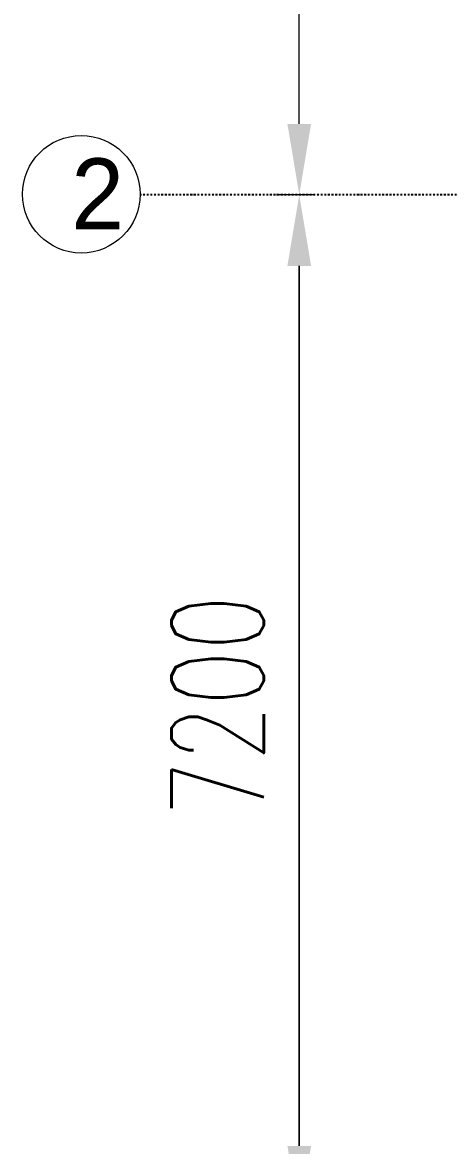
# Model space of a CAD drawing. Header units: metres. Extents: x 85953 to 212055, y -1481497 to -1363692.
# Drawn here: x 94522 to 97527, y -1381635 to -1373723 of the extents above; entities that cross this region are included whole.
import ezdxf

# ---------------------------------------------------------------- set-up
doc = ezdxf.new("R2010")
doc.units = ezdxf.units.M
doc.linetypes.add('DASHDOT', pattern=[25.4, 12.7, -6.35, 0, -6.35])
doc.layers.get('Defpoints').update_dxf_attribs({"lineweight": 0})
doc.layers.add('axes', color=8, linetype='Continuous')
for name, color, linetype, lineweight in [('AxisBalloons_2', 8, 'Continuous', 0), ('Dims', 8, 'Continuous', 0), ('TEXT', 8, 'Continuous', 0)]:
    doc.layers.add(name, color=color, linetype=linetype, lineweight=lineweight)
doc.styles.add('DIMENSION', font='romans.shx', dxfattribs={"width": 0.7})
doc.styles.get("Standard").update_dxf_attribs({"font": 'GOTHIC.TTF'})
doc.dimstyles.new('D500', dxfattribs={"dimtxt": 650, "dimasz": 500, "dimexe": 150, "dimexo": 100, "dimgap": 250, "dimtad": 1, "dimdec": 0, "dimtxsty": 'DIMENSION', "dimcen": 100, "dimdle": 150, "dimclrd": 250, "dimclre": 250, "dimclrt": 7, "dimadec": 0, "dimazin": 0, "dimtfac": 1, "dimtdec": 0, "dimtmove": 0, "dimatfit": 3, "dimfxl": 1, "dimlwd": 5, "dimlwe": 5, "dimarcsym": 0})

# ---------------------------------------------------------------- blocks, each defined once
blk = doc.blocks.new('*D46')
at = {"layer": 'Defpoints', "color": 0, "transparency": 16777216}
for p in [(96669.43365325566, -1374937.689813331, -2.361869817552492), (96469.43365326218, -1382137.689813331, -2.361869817552492), (96469.43365325514, -1382137.689813331)]:
    blk.add_point(p, dxfattribs=at)
at = {"layer": 'Dims', "color": 250, "linetype": 'Continuous', "lineweight": 5, "transparency": 16777216}
for p, q in [((96569.43365325566, -1374937.689813331), (96319.43365325514, -1374937.689813331)), ((96469.43365325514, -1375437.689813331), (96469.43365325514, -1381637.689813331)), ((96369.43365326218, -1382137.689813331), (96319.43365325514, -1382137.689813331))]:
    blk.add_line(p, q, dxfattribs=at)
at = {"layer": 'Dims', "color": 250, "transparency": 16777216}
for points in [[(96386.10031992181, -1375437.689813331), (96552.76698658847, -1375437.689813331), (96469.43365325514, -1374937.689813331)], [(96386.10031992181, -1381637.689813331), (96552.76698658847, -1381637.689813331), (96469.43365325514, -1382137.689813331)]]:
    blk.add_solid(points, dxfattribs=at)
at = {"layer": 'Dims', "color": 7, "lineweight": 0, "transparency": 16777216, "insert": (95894.43365325473, -1378537.689813331), "char_height": 650, "attachment_point": 5, "rotation": 90, "style": 'DIMENSION'}
blk.add_mtext('7200', dxfattribs=at)
blk = doc.blocks.new('*D47')
at = {"layer": 'Defpoints', "color": 0, "transparency": 16777216}
for p in [(96469.43365325542, -1374937.689813331), (96669.43365325271, -1374937.689813331, -2.361869817552492), (96469.43365326202, -1382137.689813331, -2.361869817552492)]:
    blk.add_point(p, dxfattribs=at)
at = {"layer": 'Dims', "color": 250, "linetype": 'Continuous', "lineweight": 5, "transparency": 16777216}
for p, q in [((96569.43365325271, -1374937.689813331), (96319.43365325542, -1374937.689813331)), ((96469.43365325542, -1381637.689813331), (96469.43365325542, -1375437.689813331)), ((96369.43365326202, -1382137.689813331), (96319.43365325542, -1382137.689813331))]:
    blk.add_line(p, q, dxfattribs=at)
at = {"layer": 'Dims', "color": 250, "transparency": 16777216}
for points in [[(96386.10031992209, -1375437.689813331), (96552.76698658874, -1375437.689813331), (96469.43365325542, -1374937.689813331)], [(96386.10031992209, -1381637.689813331), (96552.76698658874, -1381637.689813331), (96469.43365325542, -1382137.689813331)]]:
    blk.add_solid(points, dxfattribs=at)
at = {"layer": 'Dims', "color": 7, "lineweight": 0, "transparency": 16777216, "insert": (95894.43365325501, -1378537.689813331), "char_height": 650, "attachment_point": 5, "rotation": 90, "style": 'DIMENSION'}
blk.add_mtext('7200', dxfattribs=at)
blk = doc.blocks.new('*D35')
at = {"layer": 'Defpoints', "color": 0, "transparency": 16777216}
for p in [(96469.43365326202, -1370585.189813331, -2.361869817552492), (96469.43365325224, -1370585.189813331), (96669.43365325271, -1374937.689813331, -2.361869817552492)]:
    blk.add_point(p, dxfattribs=at)
at = {"layer": 'Dims', "color": 250, "linetype": 'Continuous', "lineweight": 5, "transparency": 16777216}
for p, q in [((96369.43365326202, -1370585.189813331), (96319.43365325224, -1370585.189813331)), ((96469.43365325224, -1374437.689813331), (96469.43365325224, -1371085.189813331)), ((96569.43365325271, -1374937.689813331), (96319.43365325224, -1374937.689813331))]:
    blk.add_line(p, q, dxfattribs=at)
at = {"layer": 'Dims', "color": 250, "transparency": 16777216}
for points in [[(96386.10031991891, -1371085.189813331), (96552.76698658557, -1371085.189813331), (96469.43365325224, -1370585.189813331)], [(96386.10031991891, -1374437.689813331), (96552.76698658557, -1374437.689813331), (96469.43365325224, -1374937.689813331)]]:
    blk.add_solid(points, dxfattribs=at)
at = {"layer": 'Dims', "color": 7, "lineweight": 0, "transparency": 16777216, "insert": (95894.43365325184, -1372761.439813331), "char_height": 650, "attachment_point": 5, "rotation": 90, "style": 'DIMENSION'}
blk.add_mtext('4353', dxfattribs=at)

msp = doc.modelspace()

# ---------------------------------------------------------------- linework, layer by layer
at = {"layer": 'axes', "linetype": 'DASHDOT'}
msp.add_line((119073.2749688819, -1374937.689813331, 2.273592974754516), (95349.52637498874, -1374937.689813331, 2.273592974754516), dxfattribs=at)
at = {"layer": 'AxisBalloons_2', "color": 1}
msp.add_circle((94935.59928079929, -1374933.269579548, 2.273592974754516), 413.8970336196327, dxfattribs=at)

# ---------------------------------------------------------------- texts
at = {"layer": 'TEXT', "insert": (94864.82213768062, -1374680.306136172, 4.635462792307008), "char_height": 500.000000007276, "attachment_point": 1}
msp.add_mtext_dynamic_manual_height_columns('2', width=1.12246363062286, gutter_width=1, heights=[0], dxfattribs=at)

# ---------------------------------------------------------------- dimensions: what is measured, and where the dimension line sits
at = {"layer": 'Dims', "lineweight": 0}
for base, p1, p2, picture, middle in [((96469.43365325224, -1370585.189813331, 4.635462792307008), (96669.43365325268, -1374937.689813331, 2.273592974754516), (96469.433653262, -1370585.189813331, 2.273592974754516), '*D35', (95894.43365325184, -1372761.439813331, 4.635462792307008)), ((96469.43365325514, -1382137.689813331, 4.635462792307008), (96669.43365325563, -1374937.689813331, 2.273592974754516), (96469.43365326215, -1382137.689813331, 2.273592974754516), '*D46', (95894.43365325473, -1378537.689813331, 4.635462792307008)), ((96469.43365325542, -1374937.689813331, 4.635462792307008), (96469.433653262, -1382137.689813331, 2.273592974754516), (96669.43365325268, -1374937.689813331, 2.273592974754516), '*D47', (95894.43365325501, -1378537.689813331, 4.635462792307008))]:
    dim = msp.add_linear_dim(base=base, p1=p1, p2=p2, angle=90, dimstyle='D500', dxfattribs=at)
    dim.commit()
    dim.dimension.update_dxf_attribs({"geometry": picture, "text_midpoint": middle})

doc.saveas('drawing.dxf')
